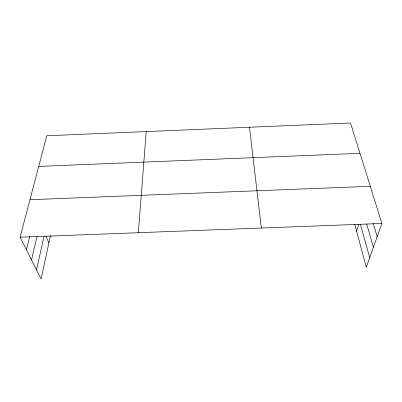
<?xml version="1.0" encoding="UTF-8"?>
<svg xmlns="http://www.w3.org/2000/svg" width="402" height="402" viewBox="0 0 402 402"><rect width="100%" height="100%" fill="white"/><g stroke="black" fill="none" stroke-linecap="round" stroke-linejoin="round"><path stroke-width="0.6" d="M138.348 232.708L146.212 131.58M50.471 235.497L41.084 278.988L20.1 237.195L46.783 135.75L350.519 123.012L381.9 223.472L366.282 267.209L354.71 224.09M36.487 269.837L44.034 236.401M31.512 259.928L37.084 236.391M26.431 249.808L29.753 236.416M356.634 231.261L358.75 224.286M38.723 166.403L359.986 153.318M29.959 199.714L370.287 186.302M20.1 237.195L381.9 223.472M45.944 236.15L48.883 242.848M373.277 223.607L377.182 236.683M366.669 223.894L373.398 247.275M360.473 224.401L369.699 257.642M249.476 127.248L261.355 228.045"/></g></svg>
